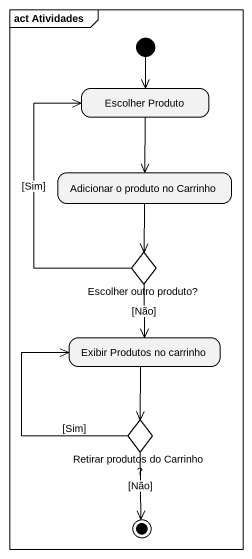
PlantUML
@startuml
mainframe act Atividades
hide empty description
state "Escolher Produto" as Escolher_Produto
state "Adicionar o produto no Carrinho" as Adicionar_o_produto_no
state "Escolher outro produto?" as Escolher_outro_produto <<choice>>
state "Exibir Produtos no carrinho" as Exibir_Produtos_no_carrinho
state "Retirar produtos do Carrinho ?" as Retirar_produtos_do_Carrinho <<choice>>
[*] --> Escolher_Produto
Escolher_Produto --> Adicionar_o_produto_no
Adicionar_o_produto_no --> Escolher_outro_produto
Escolher_outro_produto -up-> Escolher_Produto : [Sim]
Escolher_outro_produto --> Exibir_Produtos_no_carrinho : [Não]
Exibir_Produtos_no_carrinho --> Retirar_produtos_do_Carrinho
Retirar_produtos_do_Carrinho -up-> Exibir_Produtos_no_carrinho : [Sim]
Retirar_produtos_do_Carrinho --> [*] : [Não]
@enduml
